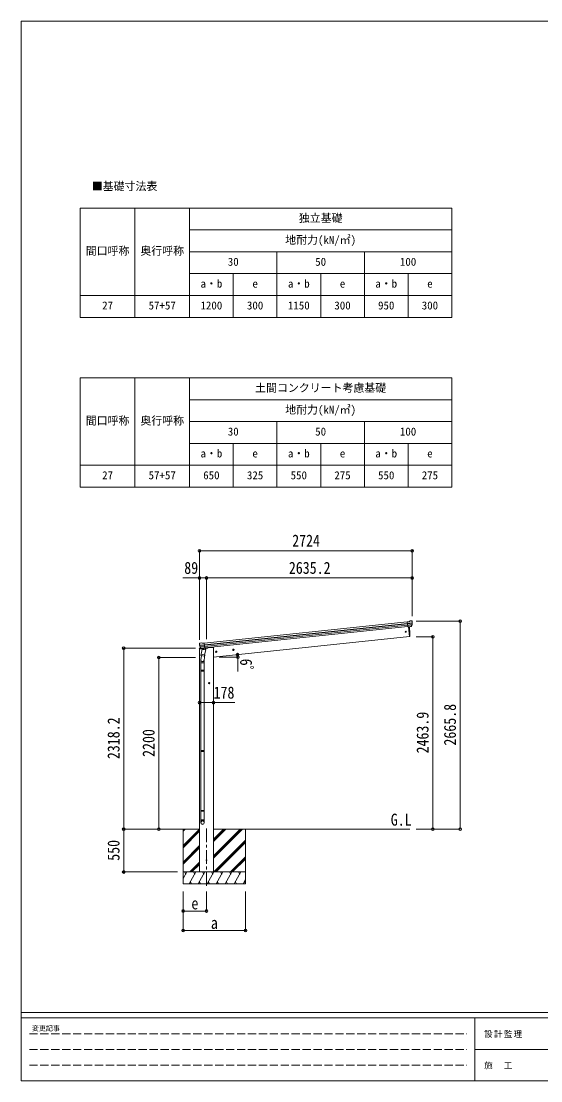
# Model space of a CAD drawing. Units: millimetres at full size, sheet at 1:35. Extents: x -9837 to 9837, y -6790 to 6790.
# Drawn here: x -9837 to -3180, y -6790 to 6790 of the extents above; entities that cross this region are included whole.
import ezdxf
from ezdxf.enums import TextEntityAlignment as Align

# ---------------------------------------------------------------- set-up
doc = ezdxf.new("R2010")
doc.units = ezdxf.units.MM
doc.header["$LTSCALE"] = 35
doc.header["$PDMODE"] = 32
doc.header["$PDSIZE"] = 35
doc.linetypes.add('CHAIN1', pattern=[8, 5, -1, 1, -1])
doc.linetypes.add('DASHED3', pattern=[4, 3, -1])
for name, color, linetype, lineweight in [('0-0_0', 7, 'Continuous', 9), ('0-1_本体', 5, 'CHAIN1', 9), ('0-3_ELV2', 4, 'Continuous', 9), ('0-6_OTH_LINE', 6, 'Continuous', 9), ('0-9_OUTLINE', 7, 'Continuous', 9), ('0-E_DET2', 7, 'Continuous', 18), ('F-0_240', 7, 'Continuous', 9)]:
    doc.layers.add(name, color=color, linetype=linetype, lineweight=lineweight)
doc.layers.add('0-7_SHAPE', color=7, linetype='Continuous')
doc.styles.add('ＭＳ ゴシック', font='')
doc.styles.get('ＭＳ ゴシック').set_extended_font_data('MS Gothic')

msp = doc.modelspace()

# ---------------------------------------------------------------- linework, layer by layer
at = {"layer": '0-0_0'}
for p, q in [((-8003.34, -3563.91), (-7552.2, -3563.91)), ((-7763.2, -3563.91), (-7763.2, -4263.91)), ((-7763.2, -3591.29), (-7735.82, -3563.91)), ((-7763.2, -3577.15), (-7749.96, -3563.91)), ((-7763.2, -3775.13), (-7552.2, -3564.14)), ((-7763.2, -3789.28), (-7552.2, -3578.28)), ((-7763.2, -3803.42), (-7552.2, -3592.42)), ((-7374.2, -3563.91), (-4856.75, -3563.91)), ((-7374.2, -3934.92), (-7003.19, -3563.91)), ((-7374.2, -3906.63), (-7031.47, -3563.91)), ((-7374.2, -3920.78), (-7017.33, -3563.91)), ((-7374.2, -3722.79), (-7215.32, -3563.91)), ((-7374.2, -3708.64), (-7229.46, -3563.91)), ((-7374.2, -3694.5), (-7243.61, -3563.91)), ((-6963.2, -3563.91), (-6963.2, -4263.91)), ((-7763.2, -3987.27), (-7552.2, -3776.27)), ((-7763.2, -4001.41), (-7552.2, -3790.41)), ((-7369.34, -4113.91), (-6963.2, -3707.77)), ((-7355.2, -4113.91), (-6963.2, -3721.91)), ((-7341.06, -4113.91), (-6963.2, -3736.05)), ((-7763.2, -4015.55), (-7552.2, -3804.55)), ((-7157.21, -4113.91), (-6963.2, -3919.9)), ((-7143.07, -4113.91), (-6963.2, -3934.04)), ((-7677.71, -4113.91), (-7552.2, -3988.4)), ((-7663.57, -4113.91), (-7552.2, -4002.54)), ((-7649.43, -4113.91), (-7552.2, -4016.68)), ((-7128.93, -4113.91), (-6963.2, -3948.18)), ((-6963.2, -4113.91), (-7763.2, -4113.91)), ((-7763.2, -4197.74), (-7714.8, -4113.91)), ((-7729.8, -4139.89), (-7744.8, -4113.91)), ((-7685.94, -4263.91), (-7599.33, -4113.91)), ((-7614.34, -4139.89), (-7629.34, -4113.91)), ((-7570.47, -4263.91), (-7483.86, -4113.91)), ((-7498.86, -4139.89), (-7513.87, -4113.91)), ((-7455, -4263.91), (-7368.39, -4113.91)), ((-7383.39, -4139.89), (-7398.4, -4113.91)), ((-7339.53, -4263.91), (-7252.92, -4113.91)), ((-7267.92, -4139.89), (-7282.92, -4113.91)), ((-7224.06, -4263.91), (-7137.45, -4113.91)), ((-7167.45, -4113.91), (-7152.45, -4139.89)), ((-7108.59, -4263.91), (-7021.98, -4113.91)), ((-7036.98, -4139.89), (-7051.98, -4113.91)), ((-7763.2, -4263.91), (-6963.2, -4263.91)), ((-7670.94, -4237.93), (-7655.94, -4263.91)), ((-7555.47, -4237.93), (-7540.47, -4263.91)), ((-7440, -4237.93), (-7425, -4263.91)), ((-7324.53, -4237.93), (-7309.53, -4263.91)), ((-7209.06, -4237.93), (-7194.06, -4263.91)), ((-7093.59, -4237.93), (-7078.59, -4263.91)), ((-6993.12, -4263.91), (-6963.2, -4212.1)), ((-6978.12, -4237.93), (-6963.2, -4263.76))]:
    msp.add_line(p, q, dxfattribs=at)
at = {"layer": '0-1_本体'}
msp.add_line((-7463.2, -3554.92), (-7463.2, -4314.13), dxfattribs=at)
at = {"layer": '0-3_ELV2'}
for p, q in [((-7492.29, -1181.9), (-4890.55, -908.45)), ((-7490.31, -1200.8), (-4888.56, -927.34)), ((-7489.88, -1204.98), (-4888.12, -931.52)), ((-4864.23, -903.67), (-4890.75, -906.46)), ((-4883.97, -971.01), (-4890.75, -906.46)), ((-4888.6, -926.99), (-4828.86, -920.71)), ((-4828.38, -926.58), (-4887.98, -932.84)), ((-4829.22, -943.33), (-4886.25, -949.33)), ((-4830.61, -947.99), (-4885.78, -953.79)), ((-4864.23, -903.67), (-4852.63, -896.7)), ((-4851.4, -896.29), (-4837.92, -894.87)), ((-4839.17, -964.57), (-4829.72, -946.27)), ((-4838.11, -965), (-4827.99, -946.74)), ((-4834.25, -895.96), (-4834.25, -895.96)), ((-4834.25, -895.96), (-4829.07, -900.15)), ((-4827.68, -903.85), (-4827.99, -902)), ((-7487.78, -1224.84), (-4886.03, -951.38)), ((-4884.27, -968.12), (-7486.02, -1241.57)), ((-4840.62, -966.23), (-4883.99, -970.78)), ((-4883.97, -971.01), (-4874.02, -969.96)), ((-4877.09, -970.29), (-4863.7, -1097.68)), ((-4874.02, -969.96), (-4873.75, -970.03)), ((-4873.75, -970.03), (-4848.42, -967.37)), ((-4848.42, -967.37), (-4848.17, -967.25)), ((-4848.17, -967.25), (-4840.48, -966.44)), ((-7554.74, -1190.48), (-7554.82, -1188.6)), ((-7553.45, -1185.71), (-7554.15, -1186.57)), ((-7549.96, -1181.39), (-7553.45, -1185.71)), ((-7490.35, -1200.44), (-7550.09, -1206.72)), ((-7549.96, -1181.39), (-7549.95, -1181.39)), ((-7549.33, -1212.56), (-7489.73, -1206.3)), ((-7546.6, -1179.56), (-7546.59, -1179.56)), ((-7519.03, -1182.7), (-7492.5, -1179.91)), ((-7485.72, -1244.46), (-7492.5, -1179.91)), ((-4863.7, -1097.68), (-7374.2, -1361.54)), ((-4863.7, -1097.68), (-4861.65, -1097.39)), ((-7554.45, -1249.07), (-7555.35, -1255.9)), ((-7555.35, -1255.9), (-7521.62, -1252.35)), ((-7552.2, -4113.91), (-7552.2, -1255.57)), ((-7534.94, -1244.7), (-7551.79, -1246.47)), ((-7531.82, -1248.12), (-7545.52, -1232.36)), ((-7545.03, -1228.77), (-7488, -1222.78)), ((-7530.88, -1247.48), (-7543.93, -1231.55)), ((-7542.7, -1233.04), (-7487.53, -1227.25)), ((-7521.52, -1248.23), (-7529.21, -1249.04)), ((-7529.12, -1248.8), (-7485.74, -1244.24)), ((-7528.37, -1249.04), (-7526.81, -1248.88)), ((-7526.81, -1248.88), (-7489.27, -1244.93)), ((-7521.25, -1248.29), (-7521.52, -1248.23)), ((-7495.92, -1245.63), (-7521.25, -1248.29)), ((-7495.66, -1245.51), (-7495.92, -1245.63)), ((-7485.72, -1244.46), (-7495.66, -1245.51)), ((-7489.27, -1244.93), (-7487.7, -1244.77)), ((-7481.6, -1248.15), (-7452.33, -1245.07)), ((-7447.48, -1237.52), (-7447.9, -1240.75)), ((-7416.7, -1234.91), (-7447.56, -1238.15)), ((-7374.2, -1234.91), (-7416.7, -1234.91)), ((-7374.2, -4113.91), (-7374.2, -1234.91)), ((-7338.27, -1282.85), (-7344.34, -1287.26)), ((-7331.42, -1285.9), (-7338.27, -1282.85)), ((-7336.7, -1297.78), (-7330.63, -1293.37)), ((-7330.63, -1293.37), (-7331.42, -1285.9)), ((-7119.48, -1259.85), (-7125.55, -1264.26)), ((-7112.62, -1262.91), (-7119.48, -1259.85)), ((-7117.91, -1274.78), (-7111.84, -1270.37)), ((-7111.84, -1270.37), (-7112.62, -1262.91)), ((-7430.7, -1685.95), (-7437.2, -1689.7)), ((-7437.2, -1689.7), (-7437.2, -1697.21)), ((-7437.2, -1697.21), (-7430.7, -1700.96)), ((-7424.2, -1689.7), (-7430.7, -1685.95))]:
    msp.add_line(p, q, dxfattribs=at)
for points in [[(-7533.11, -1178.15), (-7533.11, -1178.15), (-7546.59, -1179.56)], [(-7519.03, -1182.7), (-7531.82, -1178.29), (-7531.82, -1178.29)], [(-7344.34, -1287.26), (-7343.56, -1294.73), (-7336.7, -1297.78)], [(-7125.55, -1264.26), (-7124.76, -1271.73), (-7117.91, -1274.78)], [(-7430.7, -1700.96), (-7424.2, -1697.21), (-7424.2, -1689.7)]]:
    msp.add_lwpolyline(points, dxfattribs=at)
for centre, radius in [((-4910.49, -1035.13), 6.5), ((-7337.49, -1290.31), 8.5), ((-7337.49, -1290.31), 7.7), ((-7337.49, -1290.31), 6.5), ((-7118.69, -1267.32), 8.5), ((-7118.69, -1267.32), 7.7), ((-7118.69, -1267.32), 6.5), ((-7430.7, -1693.46), 8.5), ((-7430.7, -1693.46), 7.7), ((-7430.7, -1693.46), 6.5), ((-7463.2, -3963.91), 4.5)]:
    msp.add_circle(centre, radius, dxfattribs=at)
for centre, radius, start, end in [((-4851.09, -899.27), 3, 96.02369, 120.97631), ((-4837.4, -899.84), 5, 51.04426, 95.95574), ((-5021.24, -925.5), 192.44, 1.4271, 6.57578), ((-4832.38, -944.89), 3, 332.69111, 354.20009), ((-5028.58, -924.96), 200.2, 354.20009, 359.53883), ((-4783.59, -918.6), 45.32, 182.67122, 185.64518), ((-4828.19, -927.91), 1.35, 95.1605, 97.91927), ((-4825.59, -926.36), 2.74, 179.02151, 184.43412), ((-4830.62, -945.29), 3, 331, 354.13916), ((-5028.58, -924.96), 202, 354.13916, 6), ((-5758.3, -1057.47), 900, 357.63919, 5.64987), ((-4840.73, -963.55), 2.99, 285.2717, 331.00739), ((-7353.85, -1169.36), 202, 186, 197.86084), ((-7360.91, -1171.41), 192.44, 185.42422, 190.5729), ((-7594.81, -1214.07), 45.32, 6.35482, 9.32878), ((-7546.07, -1184.54), 5, 96.04426, 140.95574), ((-7552.11, -1212.93), 2.74, 7.56588, 12.97849), ((-7549.24, -1213.91), 1.35, 94.08073, 96.8395), ((-7353.85, -1169.36), 200.2, 192.46117, 197.79991), ((-7532.8, -1181.13), 3, 71.02369, 95.97631), ((-4862.06, -1094.42), 3, 278, 357.63919), ((-7551.48, -1249.46), 3, 96, 172.5), ((-7543.26, -1230.4), 3, 197.86084, 221), ((-7541.61, -1229.64), 3, 197.79991, 219.30889), ((-7529.56, -1246.16), 2.99, 220.99261, 266.7283), ((-7528.42, -1248.54), 0.5, 240.73754, 276), ((-7487.75, -1244.27), 0.5, 276, 311.26246), ((-7452.86, -1240.1), 5, 276, 352.5)]:
    msp.add_arc(centre, radius, start, end, dxfattribs=at)
for centre, major_axis, ratio, start_param, end_param in [((-4829.94, -903.46), (-0.87, 5.91), 0.020485, 0.67143203, 1.56913061), ((-4835.34, -898.94), (5.88, -1.31), 0.24881, 0.46058498, 0.46410383), ((-4830.96, -902.48), (-2.34, 1.9), 0.995767, 3.98597162, 4.71238898), ((-5026.27, -946.91), (-20.92, 199.05), 0.994373, 4.71137894, 4.7277536), ((-4840.93, -963.25), (-0.11, 3), 0.642905, 3.24593831, 4.20392797), ((-4840.8, -963.45), (1.66, -2.51), 0.997631, 5.80419048, 5.89294842), ((-4840.87, -963.34), (3.53, -2.11), 0.650902, 5.25614477, 5.32895537), ((-4838.5, -962.99), (1.08, 3.13), 0.040856, 2.11350352, 2.14162489), ((-7551.82, -1188.46), (1.9, 2.34), 0.995767, 1.57079633, 2.29721369), ((-7548.27, -1184.08), (-5.48, -2.51), 0.24881, 5.81908147, 5.82260033), ((-7552.61, -1189.62), (-0.38, 5.97), 0.020485, 4.7140547, 5.61175327), ((-7351.54, -1191.31), (-20.92, 199.05), 0.994373, 1.55543171, 1.57180637), ((-7351.54, -1191.31), (-20.92, 199.05), 0.994373, 4.71137894, 4.7277536), ((-7531.87, -1246.08), (-1.71, 2.84), 0.040856, 4.14156042, 4.16968179), ((-7529.43, -1245.82), (-0.51, 2.96), 0.642905, 2.07925734, 3.03724699), ((-7529.47, -1245.93), (-3.02, -2.79), 0.650902, 0.95422993, 1.02704053), ((-7529.52, -1246.05), (-1.1, -2.8), 0.997631, 0.39023689, 0.47899483)]:
    msp.add_ellipse(centre, major_axis=major_axis, ratio=ratio, start_param=start_param, end_param=end_param, dxfattribs=at)
at = {"layer": '0-6_OTH_LINE'}
for p, q in [((-7552.2, 3.15), (-7552.2, -1137.93)), ((-7552.2, 3.15), (-4827.95, 3.15)), ((-4827.95, 3.15), (-4827.95, -834.03)), ((-7552.2, -345.85), (-7765.73, -345.85)), ((-7463.2, -345.85), (-7552.2, -345.85)), ((-7552.2, -345.85), (-7552.2, -834.03)), ((-7463.2, -345.85), (-7463.2, -1129.76)), ((-4827.95, -345.85), (-7463.2, -345.85)), ((-4827.95, -345.85), (-4827.95, -834.03)), ((-4213.96, -898.11), (-4777.82, -898.11)), ((-4213.96, -898.11), (-4213.96, -3563.91)), ((-4564.96, -1100.01), (-4777.82, -1100.01)), ((-4564.96, -1100.01), (-4564.96, -3563.91)), ((-8524.45, -3563.91), (-8524.45, -1245.71)), ((-8524.45, -1245.71), (-7602.7, -1245.71)), ((-8075.45, -3563.91), (-8075.45, -1363.91)), ((-8075.45, -1363.91), (-7602.7, -1363.91)), ((-7374.2, -1943.46), (-7552.2, -1943.46)), ((-8524.45, -3563.91), (-7834.06, -3563.91)), ((-8524.45, -4113.91), (-8524.45, -3563.91)), ((-8075.45, -3563.91), (-7834.06, -3563.91)), ((-4564.96, -3563.91), (-4777.82, -3563.91)), ((-4213.96, -3563.91), (-4777.82, -3563.91)), ((-8524.45, -4113.91), (-7834.06, -4113.91)), ((-7763.2, -4863.91), (-7763.2, -4364.91)), ((-7763.2, -4613.91), (-7763.2, -4364.91)), ((-7463.2, -4613.91), (-7463.2, -4364.91)), ((-6963.2, -4863.91), (-6963.2, -4364.91)), ((-7763.2, -4613.91), (-7463.2, -4613.91)), ((-7763.2, -4863.91), (-6963.2, -4863.91))]:
    msp.add_line(p, q, dxfattribs=at)
at = {"layer": '0-6_OTH_LINE', "lineweight": 18}
for p, q in [((-7062.05, -1361.54), (-7299.84, -1361.54)), ((-7062.05, -1361.54), (-7062.05, -1543.04)), ((-7374.2, -1943.46), (-7102.16, -1943.46))]:
    msp.add_line(p, q, dxfattribs=at)
at = {"layer": '0-6_OTH_LINE'}
msp.add_arc((-7299.84, -1361.54), 237.79, 0, 7.8733, dxfattribs=at)
for p in [(-7552.2, 3.15), (-4827.95, 3.15), (-7552.2, -345.85), (-7463.2, -345.85), (-4827.95, -345.85), (-4213.96, -898.11), (-4564.96, -1100.01), (-8524.45, -1245.71), (-8075.45, -1363.91), (-7064.29, -1328.97), (-7062.05, -1361.54), (-7552.2, -1943.46), (-7374.2, -1943.46), (-8524.45, -3563.91), (-8075.45, -3563.91), (-4564.96, -3563.91), (-4213.96, -3563.91), (-8524.45, -4113.91), (-7763.2, -4613.91), (-7463.2, -4613.91), (-7763.2, -4863.91), (-6963.2, -4863.91)]:
    msp.add_point(p, dxfattribs=at)
at = {"layer": '0-9_OUTLINE'}
for p, q in [((-7529.34, -1338.35), (-7534.9, -1394.07)), ((-7534.22, -1335.31), (-7531.73, -1323.06)), ((-7534.01, -1336.7), (-7534.01, -1336.7)), ((-7532.68, -1337.67), (-7491.71, -1346)), ((-7518.39, -1257.4), (-7531.74, -1323.06)), ((-7486.86, -1332.19), (-7531.74, -1323.06)), ((-7528.37, -1249.04), (-7487.7, -1244.77)), ((-7525.01, -1249.34), (-7525.16, -1250.07)), ((-7524.55, -1251.2), (-7499.79, -1260.95)), ((-7473.51, -1266.53), (-7518.39, -1257.4)), ((-7516.21, -1254.48), (-7516.87, -1257.71)), ((-7495.4, -1245.96), (-7498.32, -1260.31)), ((-7486.43, -1330.05), (-7493.08, -1397.79)), ((-7486.88, -1332.19), (-7489.41, -1344.66)), ((-7486.86, -1332.19), (-7473.51, -1266.53)), ((-7485.89, -1242.88), (-7484.96, -1243.07)), ((-7484.96, -1243.07), (-7473.76, -1259.99)), ((-7473.76, -1259.99), (-7475.03, -1266.23)), ((-7537.05, -1431.23), (-7537.05, -1396.88)), ((-7491.05, -1431.23), (-7537.05, -1431.23)), ((-7535.05, -1431.23), (-7535.05, -1527.97)), ((-7493.05, -1431.23), (-7493.05, -1527.97)), ((-7491.05, -1396.57), (-7491.05, -1431.23)), ((-7537.05, -1529.97), (-7536.05, -1527.97)), ((-7491.05, -1529.97), (-7537.05, -1529.97)), ((-7491.05, -1537.97), (-7537.05, -1537.97)), ((-7492.05, -1527.97), (-7536.05, -1527.97)), ((-7492.05, -1539.97), (-7536.05, -1539.97)), ((-7535.05, -1539.97), (-7535.05, -2556.66)), ((-7493.05, -1539.97), (-7493.05, -2556.66)), ((-7491.05, -1529.97), (-7492.05, -1527.97)), ((-7491.05, -1537.97), (-7492.05, -1539.97)), ((-7491.05, -1529.97), (-7491.05, -1537.97)), ((-7537.05, -2558.66), (-7536.05, -2556.66)), ((-7491.05, -2558.66), (-7537.05, -2558.66)), ((-7491.05, -2566.66), (-7537.05, -2566.66)), ((-7492.05, -2556.66), (-7536.05, -2556.66)), ((-7492.05, -2568.66), (-7536.05, -2568.66)), ((-7535.05, -2568.66), (-7535.05, -3324.35)), ((-7493.05, -2568.66), (-7493.05, -3324.35)), ((-7491.05, -2558.66), (-7492.05, -2556.66)), ((-7491.05, -2566.66), (-7492.05, -2568.66)), ((-7491.05, -2558.66), (-7491.05, -2566.66)), ((-7537.05, -3326.35), (-7536.05, -3324.35)), ((-7491.05, -3326.35), (-7537.05, -3326.35)), ((-7491.05, -3334.35), (-7537.05, -3334.35)), ((-7492.05, -3324.35), (-7536.05, -3324.35)), ((-7492.05, -3336.35), (-7536.05, -3336.35)), ((-7535.05, -3336.35), (-7535.05, -3446.35)), ((-7493.05, -3336.35), (-7493.05, -3446.35)), ((-7491.05, -3326.35), (-7492.05, -3324.35)), ((-7491.05, -3334.35), (-7492.05, -3336.35)), ((-7491.05, -3326.35), (-7491.05, -3334.35)), ((-7537.05, -3480.49), (-7537.05, -3446.35)), ((-7491.05, -3446.35), (-7537.05, -3446.35)), ((-7491.05, -3480.49), (-7491.05, -3446.35))]:
    msp.add_line(p, q, dxfattribs=at)
for points in [[(-7537.05, -1529.97), (-7537.05, -1537.97), (-7536.05, -1539.97)], [(-7537.05, -2558.66), (-7537.05, -2566.66), (-7536.05, -2568.66)], [(-7537.05, -3326.35), (-7537.05, -3334.35), (-7536.05, -3336.35)]]:
    msp.add_lwpolyline(points, dxfattribs=at)
for centre, radius, start, end in [((-7532.32, -1335.73), 1.95, 167.54017, 209.97766), ((-7532.28, -1335.71), 2, 209.90962, 258.5), ((-7528.42, -1248.54), 0.5, 240.73754, 276), ((-7525.5, -1249.24), 0.5, 348.5, 96), ((-7524.18, -1250.27), 1, 168.5, 248.5), ((-7499.32, -1260.03), 1.03, 242.53897, 344.46569), ((-7494.82, -1246.12), 0.604, 93.09842, 164.70595), ((-7491.32, -1344.04), 2, 258.5, 341.96843), ((-7487.75, -1244.27), 0.5, 276, 311.26246), ((-7507.05, -1396.88), 30, 177.45142, 180)]:
    msp.add_arc(centre, radius, start, end, dxfattribs=at)
for centre, major_axis, ratio, start_param, end_param in [((-7514.05, -1396.57), (23, 0), 0.996195, 2.62193603, 6.60747969), ((-7514.05, -1396.57), (21, 0), 0.996195, 3.02154981, 6.2247991), ((-7514.05, -3478.75), (-23, 0), 0.996195, 3.14159265, 6.28318531), ((-7514.05, -3480.49), (-23, 0), 0.996195, 3.14159265, 6.28318531), ((-7514.05, -3480.49), (0, -23.43), 0.981806, 4.71238898, 7.85398163)]:
    msp.add_ellipse(centre, major_axis=major_axis, ratio=ratio, start_param=start_param, end_param=end_param, dxfattribs=at)
msp.add_ellipse((-7514.05, -3480.49), major_axis=(21, 0), ratio=0.996195, dxfattribs=at)
at = {"layer": '0-E_DET2'}
for p, q in [((-9080.23, 4394.64), (-9080.23, 2994.64)), ((-9080.23, 4394.64), (-4320.23, 4394.64)), ((-8380.23, 4394.64), (-8380.23, 2994.64)), ((-7680.23, 4394.64), (-7680.23, 2994.64)), ((-4320.23, 4394.64), (-4320.23, 2994.64)), ((-7680.23, 4114.64), (-4320.23, 4114.64)), ((-7680.23, 3834.64), (-4320.23, 3834.64)), ((-6560.23, 3834.64), (-6560.23, 2994.64)), ((-5440.23, 3834.64), (-5440.23, 2994.64)), ((-7680.23, 3554.64), (-4320.23, 3554.64)), ((-7120.23, 3554.64), (-7120.23, 2994.64)), ((-6000.23, 3554.64), (-6000.23, 2994.64)), ((-4880.23, 3554.64), (-4880.23, 2994.64)), ((-9080.23, 3274.64), (-4320.23, 3274.64)), ((-9080.23, 2994.64), (-4320.23, 2994.64)), ((-9080.23, 2218.43), (-9080.23, 818.43)), ((-9080.23, 2218.43), (-4320.23, 2218.43)), ((-8380.23, 2218.43), (-8380.23, 818.43)), ((-7680.23, 2218.43), (-7680.23, 818.43)), ((-4320.23, 2218.43), (-4320.23, 818.43)), ((-7680.23, 1938.43), (-4320.23, 1938.43)), ((-7680.23, 1658.43), (-4320.23, 1658.43)), ((-6560.23, 1658.43), (-6560.23, 818.43)), ((-5440.23, 1658.43), (-5440.23, 818.43)), ((-7680.23, 1378.43), (-4320.23, 1378.43)), ((-7120.23, 1378.43), (-7120.23, 818.43)), ((-6000.23, 1378.43), (-6000.23, 818.43)), ((-4880.23, 1378.43), (-4880.23, 818.43)), ((-9080.23, 1098.43), (-4320.23, 1098.43)), ((-9080.23, 818.43), (-4320.23, 818.43))]:
    msp.add_line(p, q, dxfattribs=at)
at = {"layer": 'F-0_240', "color": 5}
for p, q in [((-9837.4, 6790), (-9837.4, -6790)), ((-9837.4, 6790), (9342.6, 6790)), ((-9837.4, -5915), (9342.6, -5915)), ((-9837.4, -5985), (6231.38, -5985)), ((-4023.62, -5985), (-4023.62, -6790)), ((-4023.62, -6387.5), (3151.38, -6387.5)), ((-9837.4, -6790), (9342.6, -6790))]:
    msp.add_line(p, q, dxfattribs=at)
at = {"layer": 'F-0_240', "color": 4, "linetype": 'DASHED3'}
for p, q in [((-9732.4, -6186.25), (-4128.62, -6186.25)), ((-9732.4, -6387.5), (-4128.62, -6387.5)), ((-9732.4, -6588.75), (-4128.62, -6588.75))]:
    msp.add_line(p, q, dxfattribs=at)

# ---------------------------------------------------------------- texts
at = {"layer": '0-6_OTH_LINE', "color": 7, "style": 'ＭＳ ゴシック', "width": 0.85}
for s, p in [('2724', (-6365.08, 10.15)), ('89', (-7748.18, -339.21)), ('2635.2', (-6408.08, -338.85)), ('178', (-7372.78, -1937.53)), ('e', (-7656.95, -4638.91)), ('a', (-7406.95, -4888.91))]:
    msp.add_text(s, height=154, dxfattribs=at).set_placement(p, align=Align.BOTTOM_LEFT)
for s, rotation, p in [('6ﾟ', 270, (-7077.51, -1380.57)), ('2665.8', 90, (-4220.96, -2493.51)), ('2318.2', 90, (-8531.45, -2667.31)), ('2463.9', 90, (-4571.96, -2594.46)), ('2200', 90, (-8082.45, -2638.91)), ('550', 90, (-8531.45, -3970.16))]:
    msp.add_text(s, height=154, rotation=rotation, dxfattribs=at).set_placement(p, align=Align.BOTTOM_LEFT)
at = {"layer": '0-7_SHAPE', "style": 'ＭＳ ゴシック', "width": 0.85}
msp.add_text('G.L', height=154, dxfattribs=at).set_placement((-5102.46, -3566.11), align=Align.BOTTOM_LEFT)
at = {"layer": '0-E_DET2', "style": 'ＭＳ ゴシック'}
for s, p in [('■基礎寸法表', (-8932.81, 4592.65)), ('独立基礎', (-6280.23, 4184.64)), ('地耐力(kN/㎡)', (-6455.23, 3904.64)), ('間口呼称', (-9010.23, 3764.64)), ('奥行呼称', (-8310.23, 3764.64)), ('30', (-7190.23, 3624.64)), ('50', (-6070.23, 3624.64)), ('100', (-4985.23, 3624.64)), ('a・b', (-7540.23, 3344.64)), ('e', (-6875.23, 3344.64)), ('a・b', (-6420.23, 3344.64)), ('e', (-5755.23, 3344.64)), ('a・b', (-5300.23, 3344.64)), ('e', (-4635.23, 3344.64)), ('27', (-8800.23, 3064.64)), ('57+57', (-8205.23, 3064.64)), ('1200', (-7540.23, 3064.64)), ('300', (-6945.23, 3064.64)), ('1150', (-6420.23, 3064.64)), ('300', (-5825.23, 3064.64)), ('950', (-5265.23, 3064.64)), ('300', (-4705.23, 3064.64)), ('土間コンクリート考慮基礎', (-6840.23, 2008.43)), ('地耐力(kN/㎡)', (-6455.23, 1728.43)), ('間口呼称', (-9010.23, 1588.43)), ('奥行呼称', (-8310.23, 1588.43)), ('30', (-7190.23, 1448.43)), ('50', (-6070.23, 1448.43)), ('100', (-4985.23, 1448.43)), ('a・b', (-7540.23, 1168.43)), ('e', (-6875.23, 1168.43)), ('a・b', (-6420.23, 1168.43)), ('e', (-5755.23, 1168.43)), ('a・b', (-5300.23, 1168.43)), ('e', (-4635.23, 1168.43)), ('27', (-8800.23, 888.43)), ('57+57', (-8205.23, 888.43)), ('650', (-7505.23, 888.43)), ('325', (-6945.23, 888.43)), ('550', (-6385.23, 888.43)), ('275', (-5825.23, 888.43)), ('550', (-5265.23, 888.43)), ('275', (-4705.23, 888.43))]:
    msp.add_text(s, height=102.6, dxfattribs=at).set_placement(p, align=Align.BOTTOM_LEFT)
at = {"layer": 'F-0_240', "style": 'ＭＳ ゴシック'}
msp.add_text('変更記事', height=64.15, dxfattribs=at).set_placement((-9700.64, -6168.75), align=Align.BOTTOM_LEFT)
at = {"layer": 'F-0_240', "char_height": 76.98, "attachment_point": 7, "style": 'ＭＳ ゴシック'}
for s, insert in [('\\T1.17;設計監理', (-3905.41, -6238.75)), ('\\T1.17;施\u3000工', (-3905.41, -6641.25))]:
    msp.add_mtext(s, dxfattribs=dict(at, insert=insert))

doc.saveas('drawing.dxf')
